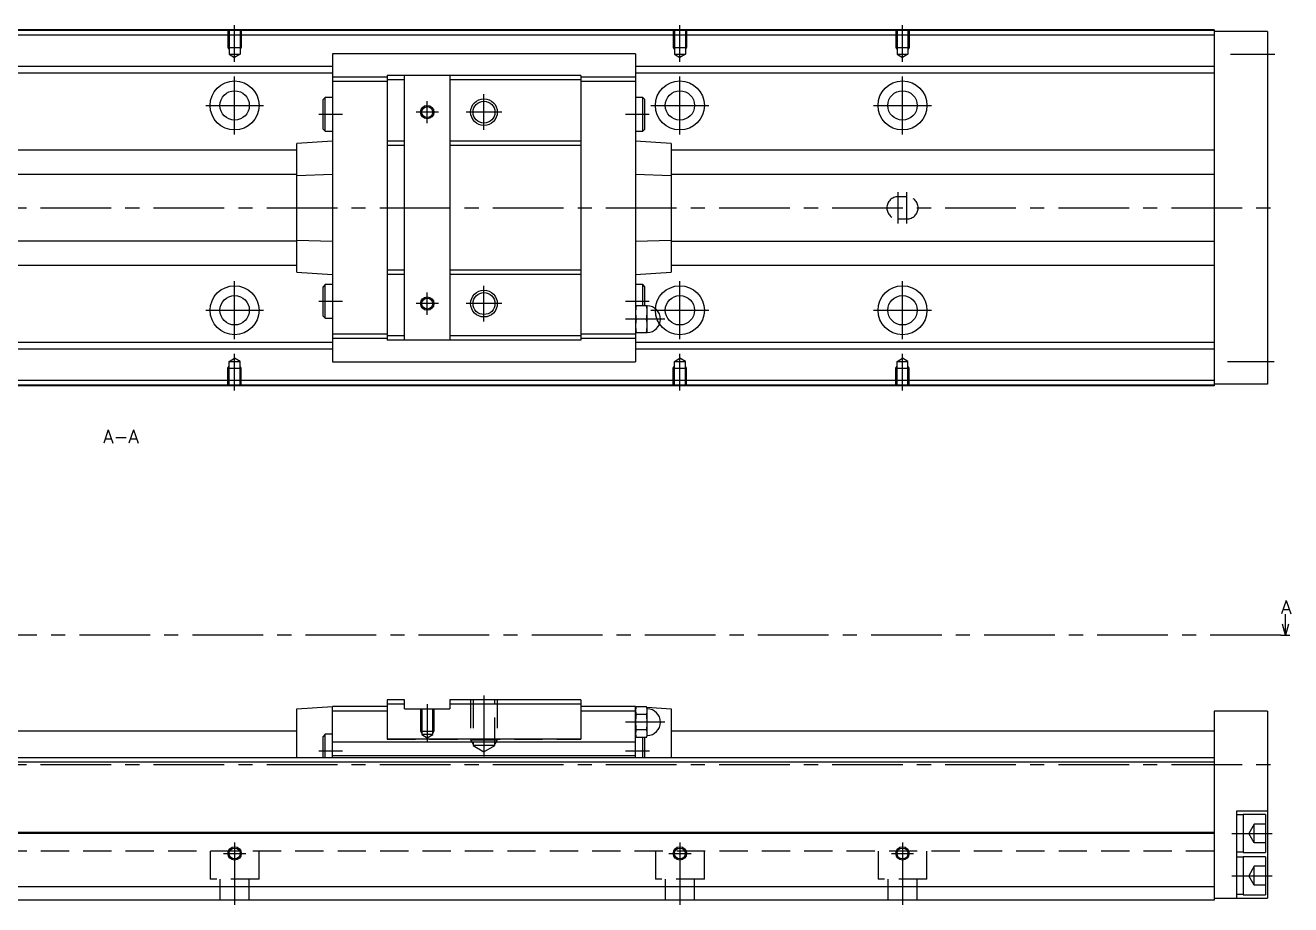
# Model space of a CAD drawing. Extents: x -2 to 886, y -8 to 353.
# Drawn here: x 601.7 to 885.9, y 9 to 206.5 of the extents above; entities that cross this region are included whole.
import ezdxf

# ---------------------------------------------------------------- set-up
doc = ezdxf.new("R2010")
doc.units = 0
doc.header["$LTSCALE"] = 0.5
doc.linetypes.add('CENTER', pattern=[50.8, 31.75, -6.35, 6.35, -6.35])
doc.linetypes.add('DASHED', pattern=[19.05, 12.7, -6.35])
for name, color, linetype in [('MSM_CENTER', 1, 'CENTER'), ('MSM_CONTINUOUS', 7, 'CONTINUOUS'), ('MSM_DASHED', 4, 'DASHED'), ('MSM_NARROW', 5, 'CONTINUOUS'), ('MSM_PART_NUMBER', 7, 'CONTINUOUS')]:
    doc.layers.add(name, color=color, linetype=linetype)
doc.styles.get("Standard").update_dxf_attribs({"font": 'txt.shx', "height": 3, "bigfont": 'bigfont.shx'})

msp = doc.modelspace()

# ---------------------------------------------------------------- linework, layer by layer
at = {"layer": 'MSM_CENTER'}
for p, q in [((648.67, 198.29), (648.67, 206.5)), ((748.67, 198.29), (748.67, 206.5)), ((798.67, 198.29), (798.67, 206.5)), ((872.34, 200), (882.29, 200)), ((648.67, 182), (648.67, 195)), ((748.67, 182), (748.67, 195)), ((798.67, 182), (798.67, 195)), ((704.67, 183), (704.67, 191)), ((642.17, 188.5), (655.17, 188.5)), ((691.92, 184.5), (691.92, 189.5)), ((742.17, 188.5), (755.17, 188.5)), ((792.17, 188.5), (805.17, 188.5)), ((672.92, 186.5), (667.58, 186.5)), ((694.42, 187), (689.42, 187)), ((708.67, 187), (700.67, 187)), ((741.78, 186.5), (736.42, 186.5)), ((797.67, 162), (797.67, 169)), ((799.67, 162), (799.67, 169)), ((325.67, 165.5), (882.67, 165.5)), ((648.67, 136), (648.67, 149)), ((704.67, 140), (704.67, 148)), ((748.67, 136), (748.67, 149)), ((798.67, 136), (798.67, 149)), ((691.92, 141.5), (691.92, 146.5)), ((642.17, 142.5), (655.17, 142.5)), ((672.92, 144.5), (667.58, 144.5)), ((694.42, 144), (689.42, 144)), ((708.67, 144), (700.67, 144)), ((741.78, 144.5), (736.42, 144.5)), ((742.17, 142.5), (755.17, 142.5)), ((792.17, 142.5), (805.17, 142.5)), ((745.26, 140.5), (736.42, 140.5)), ((648.67, 124.5), (648.67, 132.71)), ((748.67, 124.5), (748.67, 132.71)), ((798.67, 124.5), (798.67, 132.71)), ((871.67, 131), (882.17, 131)), ((883.67, 69.5), (320.67, 69.5)), ((691.92, 54), (691.92, 45.5)), ((704.67, 56), (704.67, 42.3)), ((745.26, 50), (736.42, 50)), ((672.92, 43.5), (667.58, 43.5)), ((741.81, 43.5), (736.42, 43.5)), ((325.67, 40.5), (882.67, 40.5)), ((648.67, 23), (648.67, 9)), ((748.67, 23), (748.67, 9)), ((798.67, 23), (798.67, 9)), ((872.67, 25), (881.67, 25)), ((646.17, 20.5), (651.17, 20.5)), ((746.17, 20.5), (751.17, 20.5)), ((796.17, 20.5), (801.17, 20.5)), ((872.67, 15.5), (881.67, 15.5))]:
    msp.add_line(p, q, dxfattribs=at)
at = {"layer": 'MSM_CONTINUOUS'}
for p, q in [((868.67, 205.5), (378.67, 205.5)), ((868.67, 205.3), (378.67, 205.3)), ((868.67, 205.5), (868.67, 125.5)), ((880.67, 205.1), (868.67, 205.1)), ((880.67, 205.1), (880.67, 125.9)), ((868.67, 204.3), (378.67, 204.3)), ((738.72, 200.1), (670.62, 200.1)), ((670.62, 200.1), (670.62, 130.9)), ((738.72, 200.1), (738.72, 130.9)), ((670.62, 197.25), (576.72, 197.25)), ((868.67, 197.25), (738.72, 197.25)), ((670.62, 195.75), (576.72, 195.75)), ((682.92, 194.85), (670.62, 194.85)), ((682.92, 193.85), (670.62, 193.85)), ((726.42, 195.25), (682.92, 195.25)), ((682.92, 195.25), (682.92, 135.75)), ((686.82, 194.25), (682.92, 194.25)), ((686.82, 135.75), (686.82, 195.25)), ((697.02, 195.25), (697.02, 135.75)), ((726.42, 194.25), (697.02, 194.25)), ((726.42, 195.25), (726.42, 135.75)), ((738.72, 194.85), (726.42, 194.85)), ((738.72, 193.85), (726.42, 193.85)), ((868.67, 195.75), (738.72, 195.75)), ((669.02, 190.3), (668.52, 189.8)), ((668.52, 183.2), (668.52, 189.8)), ((670.62, 190.3), (669.02, 190.3)), ((669.02, 182.7), (669.02, 190.3)), ((740.32, 190.3), (738.72, 190.3)), ((740.32, 182.7), (740.32, 190.3)), ((740.82, 189.8), (740.32, 190.3)), ((740.82, 183.2), (740.82, 189.8)), ((668.52, 183.2), (669.02, 182.7)), ((669.02, 182.7), (670.62, 182.7)), ((738.72, 182.7), (740.32, 182.7)), ((740.32, 182.7), (740.82, 183.2)), ((670.62, 180.5), (662.62, 179.94)), ((662.62, 151.06), (662.62, 179.94)), ((686.82, 180.5), (682.92, 180.5)), ((686.82, 179.5), (682.92, 179.5)), ((726.42, 180.5), (697.02, 180.5)), ((726.42, 179.5), (697.02, 179.5)), ((746.72, 179.94), (738.72, 180.5)), ((746.72, 179.94), (746.72, 151.06)), ((662.62, 178.43), (584.72, 178.43)), ((868.67, 178.43), (746.72, 178.43)), ((662.62, 173), (584.72, 173)), ((670.62, 172.98), (662.62, 172.73)), ((746.72, 172.73), (738.72, 172.98)), ((868.67, 173), (746.72, 173)), ((662.62, 158), (584.72, 158)), ((662.62, 158.27), (670.62, 158.02)), ((738.72, 158.02), (746.72, 158.27)), ((746.72, 158), (868.67, 158)), ((662.62, 152.57), (584.72, 152.57)), ((662.62, 151.06), (670.62, 150.5)), ((686.82, 151.5), (682.92, 151.5)), ((726.42, 151.5), (697.02, 151.5)), ((738.72, 150.5), (746.72, 151.06)), ((868.67, 152.57), (746.72, 152.57)), ((669.02, 148.3), (668.52, 147.8)), ((668.52, 141.2), (668.52, 147.8)), ((670.62, 148.3), (669.02, 148.3)), ((669.02, 140.7), (669.02, 148.3)), ((686.82, 150.5), (682.92, 150.5)), ((726.42, 150.5), (697.02, 150.5)), ((740.32, 148.3), (738.72, 148.3)), ((740.82, 147.8), (740.32, 148.3)), ((740.32, 143.5), (740.32, 148.3)), ((740.82, 143.5), (740.82, 147.8)), ((741.32, 143.5), (738.72, 143.5)), ((741.32, 137.5), (741.32, 143.5)), ((668.52, 141.2), (669.02, 140.7)), ((669.02, 140.7), (670.62, 140.7)), ((741.19, 140.5), (738.84, 140.5)), ((682.92, 137.15), (670.62, 137.15)), ((686.82, 136.75), (682.92, 136.75)), ((726.42, 136.75), (697.02, 136.75)), ((738.72, 137.15), (726.42, 137.15)), ((738.72, 137.5), (741.32, 137.5)), ((670.62, 135.25), (576.72, 135.25)), ((670.62, 133.75), (576.72, 133.75)), ((682.92, 136.15), (670.62, 136.15)), ((726.42, 135.75), (682.92, 135.75)), ((738.72, 136.15), (726.42, 136.15)), ((868.67, 135.25), (738.72, 135.25)), ((868.67, 133.75), (738.72, 133.75)), ((670.62, 130.9), (738.72, 130.9)), ((868.67, 126.7), (378.67, 126.7)), ((868.67, 125.7), (378.67, 125.7)), ((868.67, 125.5), (378.67, 125.5)), ((880.67, 125.9), (868.67, 125.9)), ((884.67, 69.5), (884.67, 74.23)), ((884.67, 69.5), (884, 72)), ((885.34, 72), (884.67, 69.5)), ((883.67, 69.5), (885.67, 69.5)), ((682.92, 55), (682.92, 46.15)), ((686.82, 55), (682.92, 55)), ((686.82, 54), (682.92, 54)), ((686.82, 53), (686.82, 55)), ((697.02, 55), (697.02, 53)), ((726.42, 55), (697.02, 55)), ((726.42, 54), (697.02, 54)), ((726.42, 55), (726.42, 46.15)), ((662.62, 53), (670.62, 53.5)), ((662.62, 42), (662.62, 53)), ((682.92, 53.5), (670.62, 53.5)), ((670.62, 42), (670.62, 53.5)), ((682.92, 52.5), (670.62, 52.5)), ((686.82, 53), (697.02, 53)), ((738.72, 53.5), (726.42, 53.5)), ((738.72, 52.5), (726.42, 52.5)), ((738.72, 53.5), (739.29, 53.46)), ((738.72, 42), (738.72, 53.5)), ((738.84, 53.46), (738.72, 53)), ((738.72, 52.41), (738.72, 52.6)), ((741.19, 53.46), (738.84, 53.46)), ((741.19, 51.73), (738.84, 51.73)), ((741.32, 53), (741.19, 53.46)), ((741.22, 53.34), (746.72, 53)), ((741.32, 47), (741.32, 53)), ((746.72, 53), (746.72, 42)), ((880.67, 52.5), (868.67, 52.5)), ((868.67, 52.5), (868.67, 10)), ((880.67, 52.5), (880.67, 10.5)), ((662.62, 48), (584.72, 48)), ((669.02, 47.3), (668.52, 46.8)), ((668.52, 42), (668.52, 46.8)), ((669.02, 42), (669.02, 47.3)), ((670.62, 47.3), (669.02, 47.3)), ((738.72, 45.5), (670.62, 45.5)), ((726.42, 46.15), (682.92, 46.15)), ((738.72, 47), (738.84, 46.54)), ((741.19, 48.27), (738.84, 48.27)), ((741.19, 46.54), (738.84, 46.54)), ((740.32, 42), (740.32, 46.54)), ((740.82, 42), (740.82, 46.54)), ((741.19, 46.54), (741.32, 47)), ((868.67, 48), (746.72, 48)), ((868.67, 42), (378.67, 42)), ((868.67, 41), (378.67, 41)), ((738.72, 42.4), (670.62, 42.4)), ((880.67, 30), (873.67, 30)), ((873.67, 30), (873.67, 10.5)), ((875.17, 29.15), (873.67, 29.15)), ((880.17, 29.25), (875.17, 29.25)), ((875.17, 29.25), (875.17, 20.75)), ((880.17, 29.25), (880.17, 20.75)), ((868.67, 25.2), (378.67, 25.2)), ((868.67, 25), (378.67, 25)), ((873.67, 20.85), (875.17, 20.85)), ((875.17, 20.75), (880.17, 20.75)), ((875.17, 19.65), (873.67, 19.65)), ((880.17, 19.75), (875.17, 19.75)), ((875.17, 19.75), (875.17, 11.25)), ((880.17, 19.75), (880.17, 11.25)), ((868.67, 13), (378.67, 13)), ((868.67, 10), (378.67, 10)), ((868.67, 10.5), (880.67, 10.5)), ((873.67, 11.35), (875.17, 11.35)), ((875.17, 11.25), (880.17, 11.25))]:
    msp.add_line(p, q, dxfattribs=at)
for centre, radius in [((648.67, 188.5), 5.5), ((748.67, 188.5), 5.5), ((798.67, 188.5), 5.5), ((648.67, 188.5), 3.3), ((748.67, 188.5), 3.3), ((798.67, 188.5), 3.3), ((691.92, 187), 1.23), ((704.67, 187), 2.46), ((648.67, 142.5), 5.5), ((748.67, 142.5), 5.5), ((798.67, 142.5), 5.5), ((648.67, 142.5), 3.3), ((691.92, 144), 1.23), ((704.67, 144), 2.46), ((748.67, 142.5), 3.3), ((798.67, 142.5), 3.3), ((648.67, 20.5), 1.23), ((748.67, 20.5), 1.23), ((798.67, 20.5), 1.23)]:
    msp.add_circle(centre, radius, dxfattribs=at)
for centre, radius, start, end in [((748.41, 141.95), 9.69, 170.8086, 179.713), ((731.62, 141.95), 9.7, 0.2886, 9.1898), ((741.32, 140.5), 3, 270, 90), ((748.41, 142.05), 9.7, 180.2886, 189.1898), ((748.41, 138.95), 9.69, 170.8086, 179.713), ((731.62, 142.05), 9.69, 350.8086, 359.713), ((731.62, 138.95), 9.7, 0.2886, 9.1898), ((748.41, 139.05), 9.7, 180.2886, 189.1898), ((731.62, 139.05), 9.69, 350.8086, 359.713), ((742.02, 52.57), 3.31, 164.2277, 179.4294), ((742.02, 52.63), 3.31, 180.5738, 195.7691), ((751.6, 49.95), 12.89, 172.0306, 179.7562), ((738.01, 52.56), 3.31, 0.5738, 15.7691), ((738.01, 52.63), 3.31, 344.2277, 359.4294), ((728.42, 49.94), 12.89, 0.2452, 7.968), ((741.32, 50), 3, 270, 90), ((752.17, 50.1), 13.46, 180.407, 187.8062), ((727.86, 50.1), 13.46, 352.1938, 359.593), ((742.02, 47.37), 3.31, 164.2277, 179.4294), ((742.02, 47.44), 3.31, 180.5738, 195.7691), ((738.01, 47.37), 3.31, 0.5738, 15.7691), ((738.01, 47.43), 3.31, 344.2277, 359.4294)]:
    msp.add_arc(centre, radius, start, end, dxfattribs=at)
at = {"layer": 'MSM_DASHED'}
for p, q in [((647.17, 205.5), (647.17, 201.5)), ((647.44, 205.5), (647.44, 200)), ((649.9, 205.5), (649.9, 200)), ((650.17, 205.5), (650.17, 201.5)), ((747.17, 205.5), (747.17, 201.5)), ((747.44, 205.5), (747.44, 200)), ((749.9, 205.5), (749.9, 200)), ((750.17, 205.5), (750.17, 201.5)), ((797.17, 205.5), (797.17, 201.5)), ((797.44, 205.5), (797.44, 200)), ((799.9, 205.5), (799.9, 200)), ((800.17, 205.5), (800.17, 201.5)), ((647.17, 201.5), (650.17, 201.5)), ((647.17, 201.5), (647.44, 201.03)), ((647.44, 200), (649.9, 200)), ((647.44, 200), (648.67, 199.29)), ((649.9, 200), (648.67, 199.29)), ((650.17, 201.5), (649.9, 201.03)), ((747.17, 201.5), (750.17, 201.5)), ((747.17, 201.5), (747.44, 201.03)), ((747.44, 200), (749.9, 200)), ((747.44, 200), (748.67, 199.29)), ((749.9, 200), (748.67, 199.29)), ((750.17, 201.5), (749.9, 201.03)), ((797.17, 201.5), (800.17, 201.5)), ((797.17, 201.5), (797.44, 201.03)), ((797.44, 200), (799.9, 200)), ((797.44, 200), (798.67, 199.29)), ((799.9, 200), (798.67, 199.29)), ((800.17, 201.5), (799.9, 201.03)), ((799.67, 168), (797.67, 168)), ((797.67, 163), (799.67, 163)), ((647.44, 131), (648.67, 131.71)), ((647.44, 131), (649.9, 131)), ((647.44, 125.5), (647.44, 131)), ((649.9, 131), (648.67, 131.71)), ((649.9, 125.5), (649.9, 131)), ((747.44, 131), (748.67, 131.71)), ((747.44, 131), (749.9, 131)), ((747.44, 125.5), (747.44, 131)), ((749.9, 131), (748.67, 131.71)), ((749.9, 125.5), (749.9, 131)), ((797.44, 131), (798.67, 131.71)), ((797.44, 131), (799.9, 131)), ((797.44, 125.5), (797.44, 131)), ((799.9, 131), (798.67, 131.71)), ((799.9, 125.5), (799.9, 131)), ((647.17, 129.5), (647.44, 129.97)), ((647.17, 129.5), (650.17, 129.5)), ((647.17, 125.5), (647.17, 129.5)), ((650.17, 129.5), (649.9, 129.97)), ((650.17, 125.5), (650.17, 129.5)), ((747.17, 129.5), (747.44, 129.97)), ((747.17, 129.5), (750.17, 129.5)), ((747.17, 125.5), (747.17, 129.5)), ((750.17, 129.5), (749.9, 129.97)), ((750.17, 125.5), (750.17, 129.5)), ((797.17, 129.5), (797.44, 129.97)), ((797.17, 129.5), (800.17, 129.5)), ((797.17, 125.5), (797.17, 129.5)), ((800.17, 129.5), (799.9, 129.97)), ((800.17, 125.5), (800.17, 129.5)), ((701.67, 55), (701.67, 46)), ((702.21, 55), (702.21, 44.72)), ((707.12, 44.72), (707.12, 55)), ((707.67, 55), (707.67, 46)), ((690.42, 53), (690.42, 48)), ((690.69, 53), (690.69, 47.21)), ((693.15, 47.21), (693.15, 53)), ((693.42, 53), (693.42, 48)), ((682.92, 46.15), (726.42, 46.15)), ((690.42, 48), (693.42, 48)), ((690.42, 48), (690.69, 47.53)), ((690.69, 47.21), (691.92, 46.5)), ((693.15, 47.21), (690.69, 47.21)), ((691.92, 46.5), (693.15, 47.21)), ((693.42, 48), (693.15, 47.53)), ((701.67, 46), (702.21, 45.06)), ((701.67, 46), (707.67, 46)), ((707.67, 46), (707.12, 45.06)), ((702.21, 44.72), (704.67, 43.3)), ((707.12, 44.72), (702.21, 44.72)), ((704.67, 43.3), (707.12, 44.72)), ((877.67, 27.12), (876.44, 25)), ((880.17, 27.12), (877.67, 27.12)), ((877.67, 22.88), (877.67, 27.12)), ((868.67, 25.2), (378.67, 25.2)), ((868.67, 25), (378.67, 25)), ((877.67, 22.88), (876.44, 25)), ((877.67, 25), (880.17, 25)), ((880.17, 22.88), (877.67, 22.88)), ((868.67, 21), (378.67, 21)), ((643.17, 21), (643.17, 14.7)), ((654.17, 14.7), (654.17, 21)), ((743.17, 21), (743.17, 14.7)), ((754.17, 14.7), (754.17, 21)), ((793.17, 21), (793.17, 14.7)), ((804.17, 14.7), (804.17, 21)), ((877.67, 17.62), (876.44, 15.5)), ((877.67, 13.38), (877.67, 17.62)), ((880.17, 17.62), (877.67, 17.62)), ((654.17, 14.7), (643.17, 14.7)), ((645.37, 14.7), (645.37, 10)), ((651.97, 10), (651.97, 14.7)), ((754.17, 14.7), (743.17, 14.7)), ((745.37, 14.7), (745.37, 10)), ((751.97, 10), (751.97, 14.7)), ((804.17, 14.7), (793.17, 14.7)), ((795.37, 14.7), (795.37, 10)), ((801.97, 10), (801.97, 14.7)), ((877.67, 13.38), (876.44, 15.5)), ((877.67, 15.5), (880.17, 15.5)), ((880.17, 13.38), (877.67, 13.38))]:
    msp.add_line(p, q, dxfattribs=at)
for centre, start, end in [((797.67, 165.5), 90, 270), ((799.67, 165.5), 270, 90)]:
    msp.add_arc(centre, 2.5, start, end, dxfattribs=at)
at = {"layer": 'MSM_NARROW'}
for centre, radius in [((691.92, 187), 1.5), ((704.67, 187), 3), ((691.92, 144), 1.5), ((704.67, 144), 3), ((648.67, 20.5), 1.5), ((748.67, 20.5), 1.5), ((798.67, 20.5), 1.5)]:
    msp.add_circle(centre, radius, dxfattribs=at)

# ---------------------------------------------------------------- texts
at = {"layer": 'MSM_PART_NUMBER'}
for s, p in [('A-A', (619.13, 112.62)), ('A', (883.67, 74.31))]:
    msp.add_text(s, height=3, dxfattribs=at).set_placement(p)

doc.saveas('drawing.dxf')
